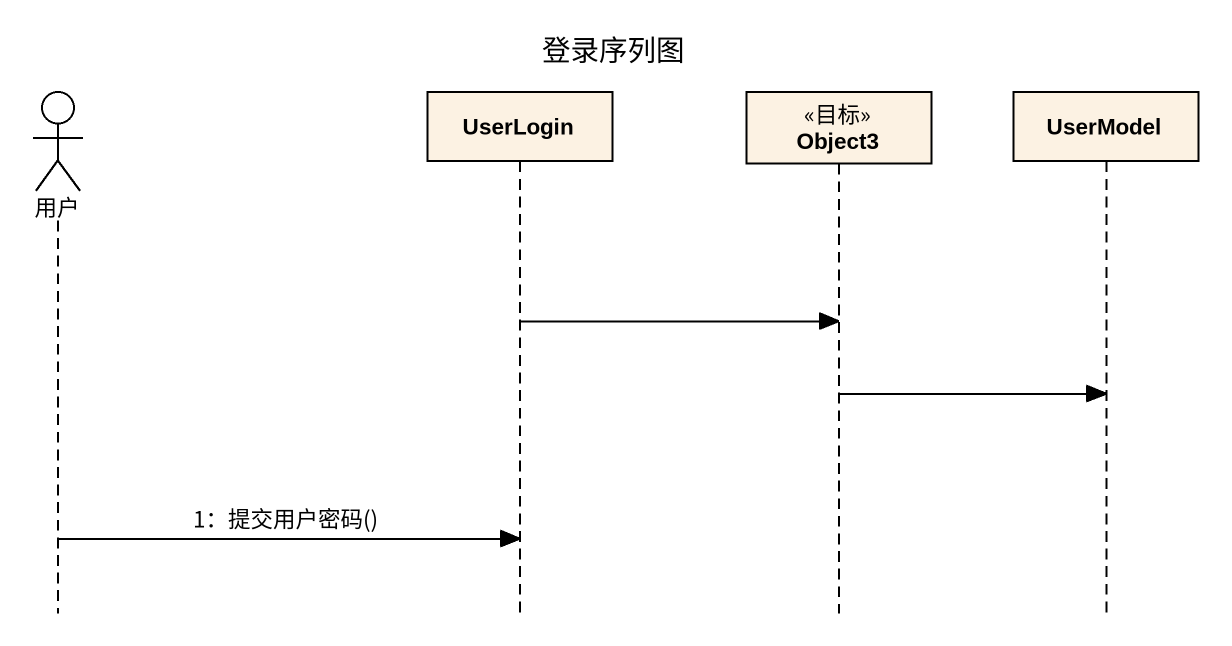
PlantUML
@startuml
title 登录序列图
hide footbox
actor 用户
participant UserLogin
participant Object3 <<目标>>
participant UserModel

UserLogin -> Object3
Object3 -> UserModel
用户 -> UserLogin : 1：提交用户密码()
@enduml
